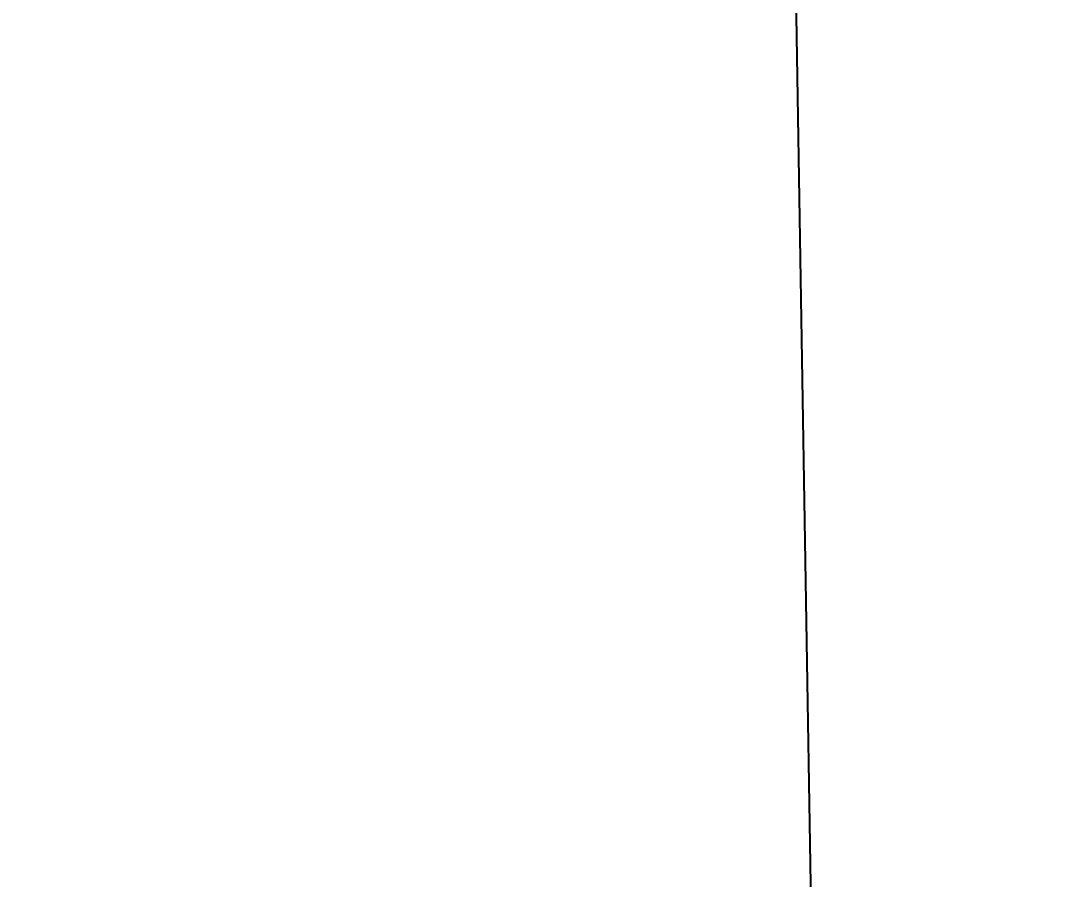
# Model space of a CAD drawing. Header units: inches. Extents: x -4597 to 93300, y -11124 to 5932.
# Drawn here: x -586.31 to -566.69, y -9298.7 to -9282.34 of the extents above; entities that cross this region are included whole.
import ezdxf

# ---------------------------------------------------------------- set-up
doc = ezdxf.new("R2010")
doc.units = ezdxf.units.IN
doc.header["$LTSCALE"] = 0.5
doc.header["$MEASUREMENT"] = 0
doc.header["$PDMODE"] = 66
doc.layers.add('hatch', color=9, linetype='Continuous', lineweight=0)
doc.layers.add('Toilet', color=7, linetype='Continuous', lineweight=25)
doc.styles.get("Standard").update_dxf_attribs({"font": 'arial.ttf'})
doc.dimstyles.new('S8', dxfattribs={"dimtxt": 5, "dimasz": 1, "dimexe": 6, "dimexo": 18, "dimgap": 1.9375, "dimtad": 1, "dimdec": 0, "dimzin": 3, "dimdsep": 46, "dimlunit": 4, "dimtxsty": 'Standard', "dimblk": 'dot 2', "dimcen": 12, "dimse1": 1, "dimse2": 1, "dimclrd": 1, "dimclre": 1, "dimclrt": 256, "dimadec": 0, "dimazin": 0, "dimtfac": 0.75, "dimtdec": 0, "dimtix": 1, "dimtmove": 1, "dimatfit": 3, "dimldrblk": 'DOT', "dimfxl": 1, "dimtolj": 1, "dimtzin": 0, "dimlwd": 9, "dimlwe": 9, "dimarcsym": 0})

# ---------------------------------------------------------------- blocks, each defined once
blk = doc.blocks.new('dot1')
at = {"layer": 'hatch'}
h = blk.add_hatch(color=256, dxfattribs=at)
edge = h.paths.add_edge_path()
edge.add_arc((0, 0), 1, 0, 360)
for p, q in [((0, 3), (0, -3)), ((3, 0), (-3, 0))]:
    blk.add_line(p, q, dxfattribs=at)
blk.add_circle((0, 0), 1, dxfattribs=at)
blk = doc.blocks.new('dot 2')
at = {"layer": 'hatch', "xscale": 0.5, "yscale": 0.5, "zscale": 0.5}
blk.add_blockref('dot1', (0, 0), dxfattribs=at)
blk = doc.blocks.new('*D440')
at = {"layer": 'Defpoints', "color": 0, "transparency": 16777216}
for p in [(-579.057, -9255.797), (-597.338, -9368.541), (-576.869, -9368.541)]:
    blk.add_point(p, dxfattribs=at)
at = {"layer": 'Toilet', "color": 1, "lineweight": 9, "transparency": 16777216}
blk.add_line((-597.338, -9256.797), (-597.338, -9367.541), dxfattribs=at)
for p, rotation in [((-597.338, -9255.797), 90), ((-597.338, -9368.541), 270)]:
    blk.add_blockref('dot 2', p, dxfattribs=dict(at, rotation=rotation))
at = {"layer": 'Toilet', "transparency": 16777216, "insert": (-601.828, -9312.169), "char_height": 5, "attachment_point": 5, "rotation": 90}
blk.add_mtext('\\A1;9\'-5"', dxfattribs=at)
blk = doc.blocks.new('_Dot')
at = {"color": 0, "linetype": 'ByBlock', "lineweight": -2}
blk.add_line((-0.5, 0), (-1, 0), dxfattribs=at)
at = {"color": 0, "linetype": 'ByBlock', "const_width": 0.5}
blk.add_lwpolyline([(-0.25, 0, 1), (0.25, 0, 1)], format="xyb", close=True, dxfattribs=at)
blk = doc.blocks.new('*D195')
at = {"layer": 'Defpoints', "color": 0, "transparency": 16777216}
for p in [(-621.492, -9009.797), (-475.375, -9009.797), (-311.01, -9491.499)]:
    blk.add_point(p, dxfattribs=at)
at = {"layer": 'Toilet', "color": 1, "lineweight": 9, "transparency": 16777216}
blk.add_line((-621.492, -9490.499), (-621.492, -9010.797), dxfattribs=at)
for p, rotation in [((-621.492, -9009.797), 90), ((-621.492, -9491.499), 270)]:
    blk.add_blockref('dot 2', p, dxfattribs=dict(at, rotation=rotation))
at = {"layer": 'Toilet', "transparency": 16777216, "insert": (-625.982, -9250.648), "char_height": 5, "attachment_point": 5, "rotation": 90}
blk.add_mtext('\\A1;40\'-2"', dxfattribs=at)

msp = doc.modelspace()

# ---------------------------------------------------------------- linework, layer by layer
msp.add_line((-576.802, -8965.329), (-567.027, -9553.544))

# ---------------------------------------------------------------- dimensions: what is measured, and where the dimension line sits
at = {"layer": 'Toilet'}
for base, p1, p2, picture, middle in [((-621.492, -9009.797), (-311.01, -9491.499), (-475.375, -9009.797), '*D195', (-625.982, -9250.648)), ((-597.338, -9368.541), (-579.057, -9255.797), (-576.869, -9368.541), '*D440', (-601.828, -9312.169))]:
    dim = msp.add_linear_dim(base=base, p1=p1, p2=p2, angle=90, dimstyle='S8', override={"dimfxl": 2, "dimfxlon": 1, "dimarcsym": 1}, dxfattribs=at)
    dim.commit()
    dim.dimension.update_dxf_attribs({"geometry": picture, "text_midpoint": middle})
msp.add_linear_dim(base=(-609.729, -9109.797), p1=(-418.697, -9375.541), p2=(-581.457, -9109.797), angle=90, dimstyle='S8', override={"dimfxl": 2, "dimfxlon": 1, "dimarcsym": 1}, dxfattribs=at).render()

doc.saveas('drawing.dxf')
